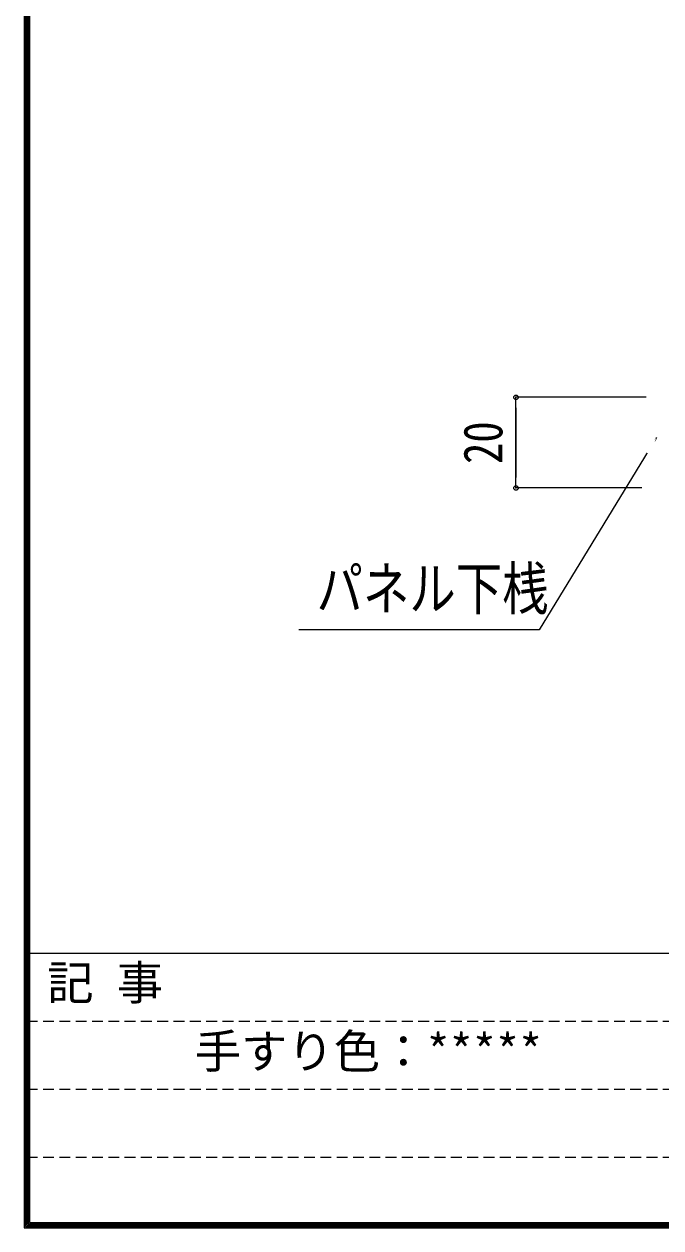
# Model space of a CAD drawing. Units: millimetres at full size; details may follow other scales. Extents: x -1603 to 1599, y -1129 to 1133.
# Drawn here: x -1603 to -1322, y -1129 to -598 of the extents above; entities that cross this region are included whole.
import ezdxf
from ezdxf.enums import TextEntityAlignment as Align

# ---------------------------------------------------------------- set-up
doc = ezdxf.new("R2010")
doc.units = ezdxf.units.MM
doc.header["$LTSCALE"] = 4
doc.header["$PDMODE"] = 32
doc.header["$PDSIZE"] = 2
doc.linetypes.add('DASHED1', pattern=[1.8, 1.2, -0.6])
for name, color, linetype, lineweight in [('0-0_0', 7, 'Continuous', 18), ('0-1_1手摺寸法', 3, 'Continuous', 18), ('0-F_WAKU', 7, 'Continuous', 18)]:
    doc.layers.add(name, color=color, linetype=linetype, lineweight=lineweight)
doc.layers.add('0-D_MOJI', color=6, linetype='Continuous')
doc.styles.add('ＭＳ ゴシック', font='')
doc.styles.get('ＭＳ ゴシック').set_extended_font_data('MS Gothic')

msp = doc.modelspace()

# ---------------------------------------------------------------- linework, layer by layer
at = {"layer": '0-0_0'}
msp.add_lwpolyline([(-1323.962, -780.318), (-1375.781, -865.104), (-1481.815, -865.104)], dxfattribs=at)
at = {"layer": '0-1_1手摺寸法'}
for p, q in [((-1328.462, -762.542), (-1385.936, -762.542)), ((-1385.936, -802.542), (-1385.936, -762.542)), ((-1385.936, -767.142), (-1385.936, -797.942)), ((-1330.462, -802.542), (-1385.936, -802.542))]:
    msp.add_line(p, q, dxfattribs=at)
for p in [(-1385.936, -762.542), (-1385.936, -802.542)]:
    msp.add_point(p, dxfattribs=at)
at = {"layer": '0-F_WAKU'}
for p, q in [((-1603.072, 1133.291), (-1603.072, -1129.109)), ((-1602.472, 1132.691), (-1602.472, -1128.509)), ((-1601.872, 1132.091), (-1601.872, -1127.909)), ((-1601.272, 1131.491), (-1601.272, -1127.309)), ((-1600.672, 1130.891), (-1600.672, -1126.709)), ((-1601.872, -1007.909), (1598.128, -1007.909)), ((-1603.072, -1129.109), (1599.328, -1129.109)), ((-1602.472, -1128.509), (1598.728, -1128.509)), ((-1601.872, -1127.909), (1598.128, -1127.909)), ((-1601.272, -1127.309), (1597.528, -1127.309)), ((-1600.672, -1126.709), (1596.928, -1126.709))]:
    msp.add_line(p, q, dxfattribs=at)
at = {"layer": '0-F_WAKU', "linetype": 'DASHED1'}
for p, q in [((-1601.872, -1037.909), (-1129.872, -1037.909)), ((-1601.872, -1067.909), (-1129.872, -1067.909)), ((-1601.872, -1097.909), (-1129.872, -1097.909))]:
    msp.add_line(p, q, dxfattribs=at)

# ---------------------------------------------------------------- texts
at = {"layer": '0-0_0', "style": 'ＭＳ ゴシック', "width": 0.8}
msp.add_text('パネル下桟', height=18.77, dxfattribs=at).set_placement((-1473.974, -861.962), align=Align.BOTTOM_LEFT)
at = {"layer": '0-1_1手摺寸法', "color": 7, "style": 'ＭＳ ゴシック', "width": 0.8}
msp.add_text('20', height=17.27, rotation=90, dxfattribs=at).set_placement((-1386.755, -791.962), align=Align.BOTTOM_LEFT)
at = {"layer": '0-D_MOJI', "style": 'ＭＳ ゴシック'}
for s, p in [('記 事', (-1592.878, -1032.92)), ('手すり色：*****', (-1527.786, -1063.167))]:
    msp.add_text(s, height=15.01, dxfattribs=at).set_placement(p, align=Align.BOTTOM_LEFT)

# ---------------------------------------------------------------- next in the draw order: wipeouts: each hides what was drawn before it
msp.add_wipeout([(-1326.885, -787.764), (-1329.256, -786.316), (-1323.962, -780.318), (-1323.962, -780.318)])

doc.saveas('drawing.dxf')
